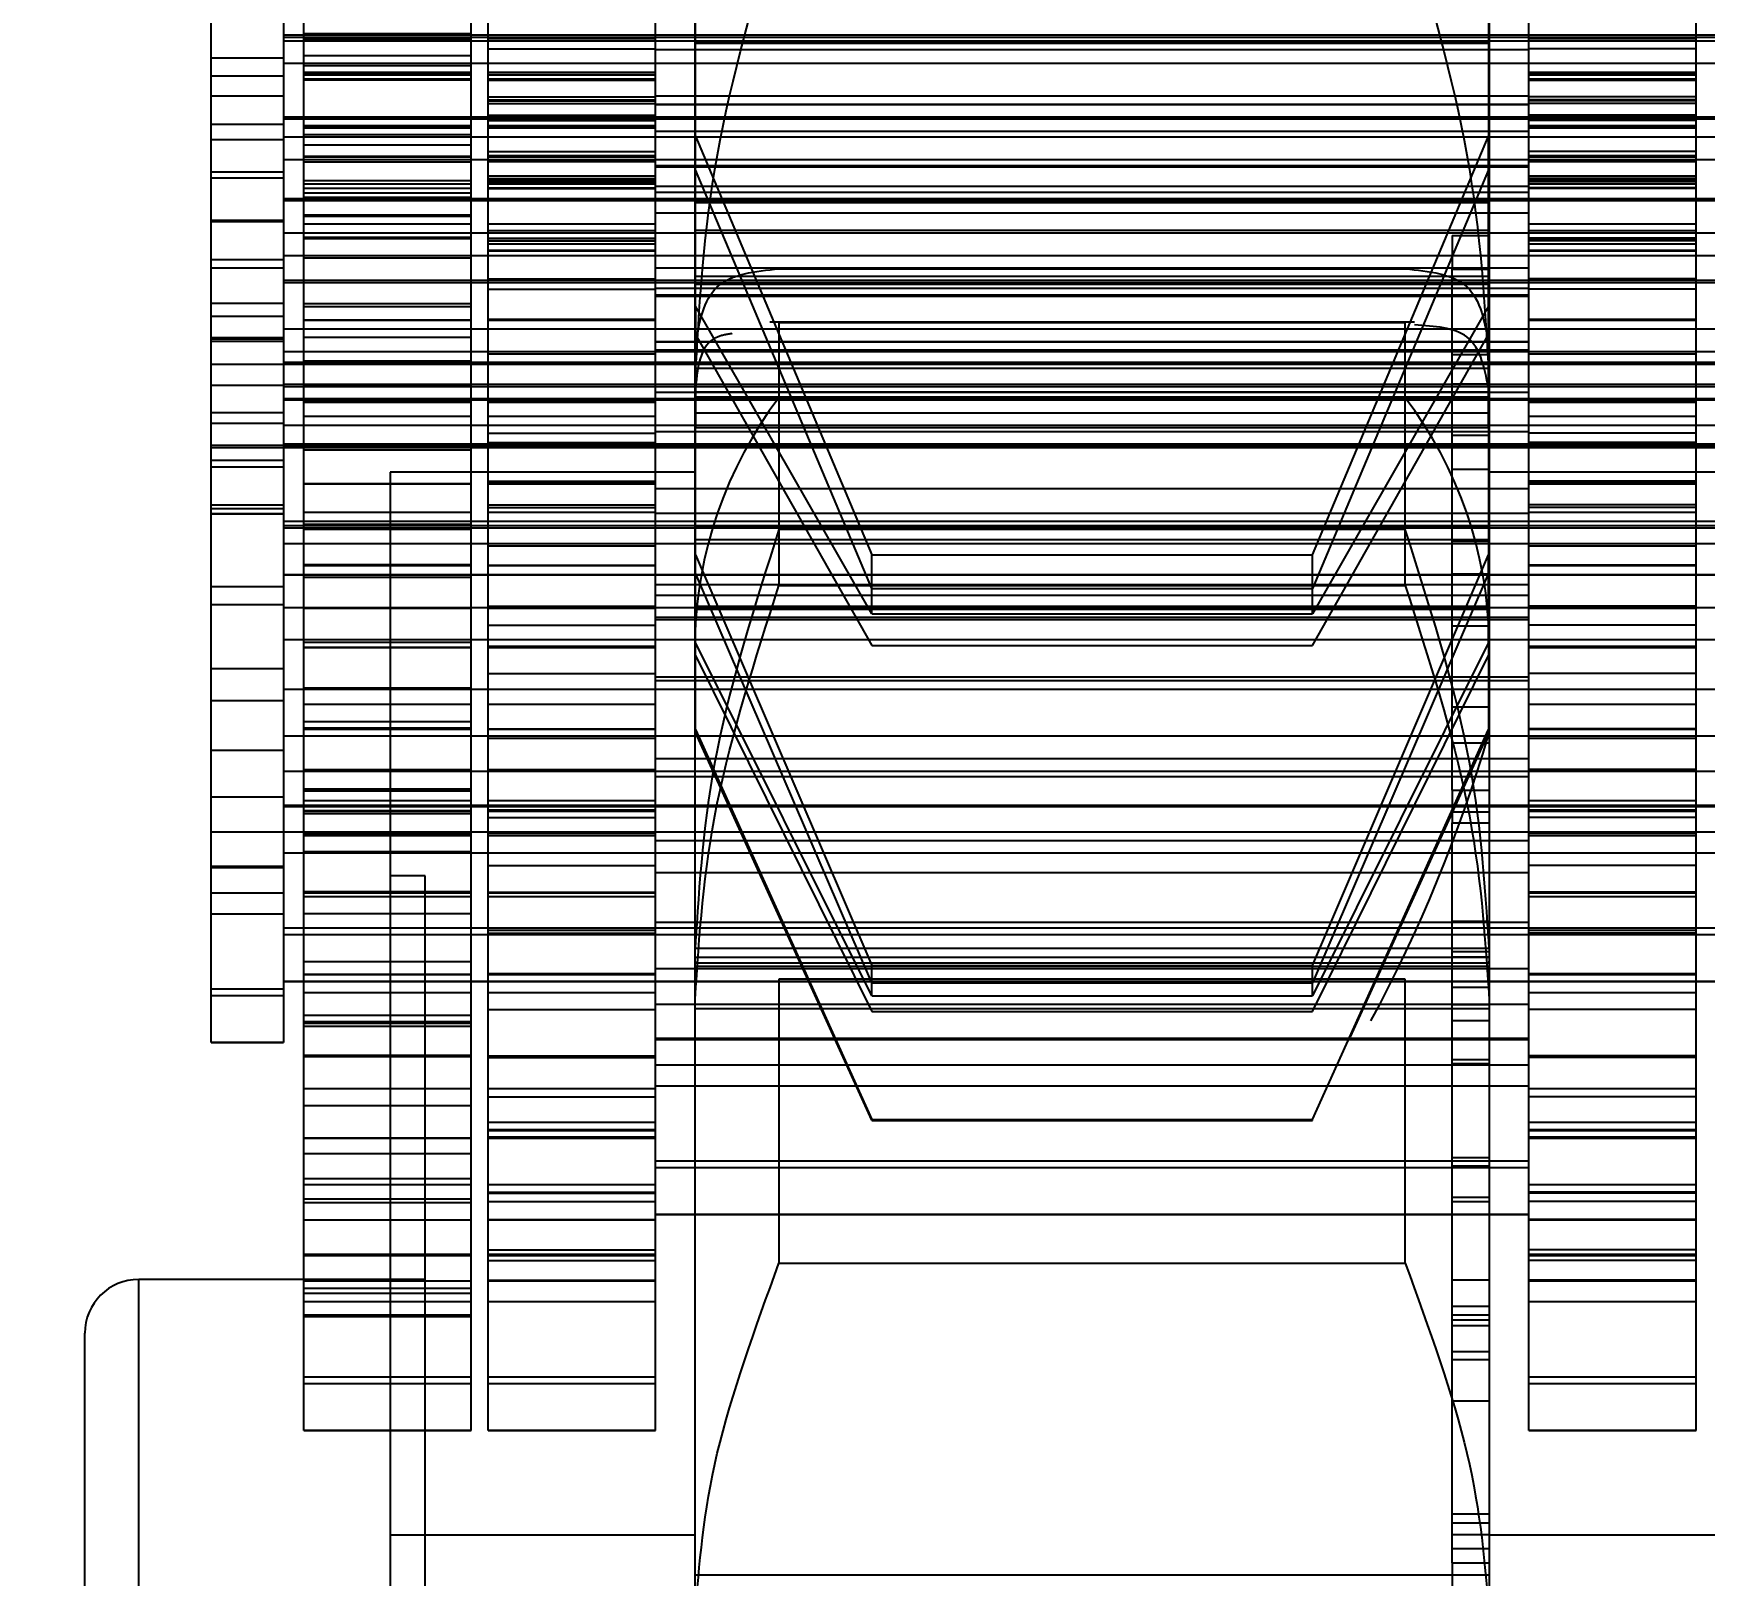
# Model space of a CAD drawing. Header units: metres. Extents: x 0 to 21025, y 0 to 14850.
# Drawn here: x 8842.54 to 8857.71, y 13106.65 to 13120.65 of the extents above; entities that cross this region are included whole.
import ezdxf

# ---------------------------------------------------------------- set-up
doc = ezdxf.new("R2010")
doc.units = ezdxf.units.M
doc.header["$LTSCALE"] = 25
doc.linetypes.add('HIDDEN2', pattern=[4.7625, 3.175, -1.5875])
doc.layers.add('18_COTAS', color=7, linetype='Continuous')
doc.layers.add('ST1', color=7, linetype='HIDDEN2')
doc.styles.add('ROMANS', font='ROMANS.SHX')
doc.dimstyles.new('25___1-25', dxfattribs={"dimscale": 25, "dimtxt": 2.5, "dimasz": 2, "dimexe": 1.5, "dimexo": 1, "dimgap": 0.5, "dimtad": 1, "dimzin": 12, "dimtxsty": 'ROMANS', "dimcen": 0, "dimclrd": 256, "dimclre": 256, "dimclrt": 3, "dimazin": 3, "dimtfac": 1, "dimtmove": 0, "dimatfit": 0, "dimfxl": 1, "dimlwd": -1, "dimlwe": -1, "dimarcsym": 0})

# ---------------------------------------------------------------- blocks, each defined once
blk = doc.blocks.new('*D14')
at = {"layer": '18_COTAS', "transparency": 16777216}
for p, q in [((8767.149, 13416.484), (9534.934, 13416.484)), ((9497.434, 11742.681), (9497.434, 13366.484)), ((8955.399, 11692.681), (9534.934, 11692.681))]:
    blk.add_line(p, q, dxfattribs=at)
for points in [[(9489.1, 13366.484), (9505.767, 13366.484), (9497.434, 13416.484)], [(9489.1, 11742.681), (9505.767, 11742.681), (9497.434, 11692.681)]]:
    blk.add_solid(points, dxfattribs=at)
at = {"layer": 'Defpoints', "color": 0, "transparency": 16777216}
for p in [(8742.149, 13416.484), (9497.434, 13416.484), (8930.399, 11692.681)]:
    blk.add_point(p, dxfattribs=at)
at = {"layer": '18_COTAS', "color": 3, "transparency": 16777216, "insert": (9447.731, 12554.582), "char_height": 62.5, "attachment_point": 5, "rotation": 90, "style": 'ROMANS'}
blk.add_mtext('1723,8', dxfattribs=at)

msp = doc.modelspace()

# ---------------------------------------------------------------- linework, layer by layer
at = {"layer": 'ST1'}
for p, q in [((8846.664, 13119.282), (8846.664, 13127.147)), ((8848.184, 13119.282), (8848.184, 13127.147)), ((8857.634, 13119.282), (8857.634, 13127.108)), ((8856.114, 13119.282), (8856.114, 13127.047)), ((8844.992, 13119.282), (8844.992, 13123.224)), ((8846.512, 13119.282), (8846.512, 13123.224)), ((8848.544, 13117.391), (8848.544, 13121.958)), ((8855.754, 13121.958), (8855.754, 13117.384)), ((8844.149, 13120.008), (8844.149, 13121.686)), ((8844.807, 13121.686), (8844.807, 13120.008)), ((8848.549, 13119.714), (8848.549, 13120.867)), ((8855.749, 13120.867), (8855.749, 13119.714)), ((8844.807, 13120.634), (8859.306, 13120.634)), ((8859.306, 13120.612), (8844.807, 13120.612)), ((8859.306, 13120.579), (8844.807, 13120.579)), ((8844.992, 13120.647), (8846.512, 13120.647)), ((8844.992, 13120.634), (8846.512, 13120.634)), ((8846.512, 13120.612), (8844.992, 13120.612)), ((8844.992, 13120.599), (8846.512, 13120.599)), ((8846.512, 13120.579), (8844.992, 13120.579)), ((8846.664, 13120.634), (8848.184, 13120.634)), ((8848.184, 13120.612), (8846.664, 13120.612)), ((8846.664, 13120.603), (8848.184, 13120.603)), ((8848.184, 13120.579), (8846.664, 13120.579)), ((8848.184, 13120.634), (8856.114, 13120.634)), ((8856.114, 13120.612), (8848.184, 13120.612)), ((8856.114, 13120.579), (8848.184, 13120.579)), ((8848.549, 13120.564), (8855.749, 13120.564)), ((8855.749, 13120.557), (8848.549, 13120.557)), ((8856.114, 13120.634), (8857.634, 13120.634)), ((8857.634, 13120.612), (8856.114, 13120.612)), ((8856.114, 13120.603), (8857.634, 13120.603)), ((8857.634, 13120.579), (8856.114, 13120.579)), ((8844.807, 13120.423), (8844.149, 13120.423)), ((8844.807, 13120.377), (8859.306, 13120.377)), ((8844.992, 13120.448), (8846.512, 13120.448)), ((8844.992, 13120.377), (8846.512, 13120.377)), ((8846.664, 13120.508), (8848.184, 13120.508)), ((8846.664, 13120.377), (8848.184, 13120.377)), ((8856.114, 13120.5), (8848.184, 13120.5)), ((8848.184, 13120.377), (8856.114, 13120.377)), ((8857.634, 13120.508), (8856.114, 13120.508)), ((8856.114, 13120.377), (8857.634, 13120.377)), ((8844.807, 13120.26), (8844.149, 13120.26)), ((8846.512, 13120.353), (8844.992, 13120.353)), ((8846.512, 13120.293), (8844.992, 13120.293)), ((8846.512, 13120.28), (8844.992, 13120.28)), ((8844.992, 13120.272), (8846.512, 13120.272)), ((8846.512, 13120.232), (8844.992, 13120.232)), ((8844.992, 13120.228), (8846.512, 13120.228)), ((8848.184, 13120.293), (8846.664, 13120.293)), ((8846.664, 13120.276), (8848.184, 13120.276)), ((8846.664, 13120.272), (8848.184, 13120.272)), ((8848.184, 13120.232), (8846.664, 13120.232)), ((8846.664, 13120.224), (8848.184, 13120.224)), ((8857.634, 13120.293), (8856.114, 13120.293)), ((8857.634, 13120.276), (8856.114, 13120.276)), ((8856.114, 13120.272), (8857.634, 13120.272)), ((8857.634, 13120.232), (8856.114, 13120.232)), ((8856.114, 13120.224), (8857.634, 13120.224)), ((8844.149, 13120.081), (8844.807, 13120.081)), ((8846.664, 13120.072), (8848.184, 13120.072)), ((8856.114, 13120.078), (8848.184, 13120.078)), ((8857.634, 13120.072), (8856.114, 13120.072)), ((8844.149, 13116.889), (8844.149, 13120.008)), ((8844.807, 13120.008), (8844.807, 13116.889)), ((8846.664, 13120.044), (8848.184, 13120.044)), ((8846.664, 13120.035), (8848.184, 13120.035)), ((8846.664, 13120.012), (8848.184, 13120.012)), ((8848.184, 13120.007), (8856.114, 13120.007)), ((8848.184, 13120.004), (8856.114, 13120.004)), ((8857.634, 13120.044), (8856.114, 13120.044)), ((8857.634, 13120.035), (8856.114, 13120.035)), ((8857.634, 13120.012), (8856.114, 13120.012)), ((8844.149, 13119.824), (8844.807, 13119.824)), ((8844.807, 13119.892), (8859.306, 13119.892)), ((8859.306, 13119.87), (8844.807, 13119.87)), ((8844.992, 13119.892), (8846.512, 13119.892)), ((8846.512, 13119.87), (8844.992, 13119.87)), ((8846.512, 13119.808), (8844.992, 13119.808)), ((8846.512, 13119.806), (8844.992, 13119.806)), ((8844.992, 13119.791), (8846.512, 13119.791)), ((8846.664, 13119.905), (8848.184, 13119.905)), ((8846.664, 13119.892), (8848.184, 13119.892)), ((8848.184, 13119.87), (8846.664, 13119.87)), ((8846.664, 13119.857), (8848.184, 13119.857)), ((8848.184, 13119.808), (8846.664, 13119.808)), ((8848.184, 13119.806), (8846.664, 13119.806)), ((8846.664, 13119.791), (8848.184, 13119.791)), ((8848.184, 13119.892), (8856.114, 13119.892)), ((8856.114, 13119.87), (8848.184, 13119.87)), ((8857.634, 13119.905), (8856.114, 13119.905)), ((8856.114, 13119.892), (8857.634, 13119.892)), ((8857.634, 13119.87), (8856.114, 13119.87)), ((8857.634, 13119.857), (8856.114, 13119.857)), ((8857.634, 13119.808), (8856.114, 13119.808)), ((8857.634, 13119.806), (8856.114, 13119.806)), ((8856.114, 13119.791), (8857.634, 13119.791)), ((8844.807, 13119.681), (8844.149, 13119.681)), ((8859.306, 13119.707), (8844.807, 13119.707)), ((8844.992, 13119.731), (8846.512, 13119.731)), ((8846.512, 13119.707), (8844.992, 13119.707)), ((8844.992, 13119.636), (8846.512, 13119.636)), ((8848.184, 13119.707), (8846.664, 13119.707)), ((8856.114, 13119.757), (8848.184, 13119.757)), ((8856.114, 13119.707), (8848.184, 13119.707)), ((8848.549, 13119.714), (8850.149, 13115.914)), ((8848.549, 13118.173), (8848.549, 13119.714)), ((8854.149, 13115.914), (8855.749, 13119.714)), ((8855.749, 13118.173), (8855.749, 13119.714)), ((8857.634, 13119.707), (8856.114, 13119.707)), ((8844.807, 13119.505), (8859.306, 13119.505)), ((8844.992, 13119.533), (8846.512, 13119.533)), ((8844.992, 13119.529), (8846.512, 13119.529)), ((8844.992, 13119.505), (8846.512, 13119.505)), ((8844.992, 13119.482), (8846.512, 13119.482)), ((8846.664, 13119.576), (8848.184, 13119.576)), ((8848.184, 13119.537), (8846.664, 13119.537)), ((8846.664, 13119.529), (8848.184, 13119.529)), ((8846.664, 13119.505), (8848.184, 13119.505)), ((8846.664, 13119.486), (8848.184, 13119.486)), ((8848.184, 13119.481), (8846.664, 13119.481)), ((8848.184, 13119.505), (8856.114, 13119.505)), ((8857.634, 13119.576), (8856.114, 13119.576)), ((8857.634, 13119.537), (8856.114, 13119.537)), ((8856.114, 13119.529), (8857.634, 13119.529)), ((8856.114, 13119.505), (8857.634, 13119.505)), ((8857.634, 13119.486), (8856.114, 13119.486)), ((8857.634, 13119.481), (8856.114, 13119.481)), ((8844.807, 13119.388), (8844.149, 13119.388)), ((8844.149, 13119.338), (8844.807, 13119.338)), ((8844.992, 13119.313), (8846.512, 13119.313)), ((8848.184, 13119.351), (8846.664, 13119.351)), ((8846.664, 13119.332), (8848.184, 13119.332)), ((8848.184, 13119.322), (8846.664, 13119.322)), ((8846.664, 13119.313), (8848.184, 13119.313)), ((8856.114, 13119.447), (8848.184, 13119.447)), ((8856.114, 13119.435), (8848.184, 13119.435)), ((8850.149, 13115.61), (8848.549, 13119.409)), ((8855.749, 13119.409), (8854.149, 13115.61)), ((8857.634, 13119.351), (8856.114, 13119.351)), ((8857.634, 13119.332), (8856.114, 13119.332)), ((8857.634, 13119.322), (8856.114, 13119.322)), ((8856.114, 13119.313), (8857.634, 13119.313)), ((8844.992, 13113.368), (8844.992, 13119.282)), ((8844.992, 13119.282), (8846.512, 13119.282)), ((8844.992, 13119.244), (8846.512, 13119.244)), ((8844.992, 13119.2), (8846.512, 13119.2)), ((8844.992, 13119.2), (8846.512, 13119.2)), ((8844.992, 13119.162), (8846.512, 13119.162)), ((8846.512, 13113.368), (8846.512, 13119.282)), ((8846.664, 13119.302), (8848.184, 13119.302)), ((8846.664, 13116.345), (8846.664, 13119.282)), ((8846.664, 13119.282), (8848.184, 13119.282)), ((8846.664, 13119.245), (8848.184, 13119.245)), ((8846.664, 13119.241), (8848.184, 13119.241)), ((8848.184, 13116.345), (8848.184, 13119.282)), ((8848.184, 13119.262), (8856.114, 13119.262)), ((8856.114, 13119.205), (8848.184, 13119.205)), ((8857.634, 13119.302), (8856.114, 13119.302)), ((8856.114, 13116.345), (8856.114, 13119.282)), ((8856.114, 13119.282), (8857.634, 13119.282)), ((8857.634, 13119.245), (8856.114, 13119.245)), ((8857.634, 13119.241), (8856.114, 13119.241)), ((8857.634, 13116.345), (8857.634, 13119.282)), ((8844.807, 13119.149), (8859.306, 13119.149)), ((8859.306, 13119.127), (8844.807, 13119.127)), ((8844.992, 13119.149), (8846.512, 13119.149)), ((8846.512, 13119.127), (8844.992, 13119.127)), ((8846.664, 13119.149), (8848.184, 13119.149)), ((8848.184, 13119.127), (8846.664, 13119.127)), ((8848.184, 13119.149), (8856.114, 13119.149)), ((8848.184, 13119.134), (8856.114, 13119.134)), ((8856.114, 13119.127), (8848.184, 13119.127)), ((8856.114, 13119.015), (8848.184, 13119.015)), ((8848.549, 13119.113), (8855.749, 13119.113)), ((8856.114, 13119.149), (8857.634, 13119.149)), ((8857.634, 13119.127), (8856.114, 13119.127)), ((8844.149, 13118.952), (8844.807, 13118.952)), ((8844.807, 13118.938), (8844.149, 13118.938)), ((8844.992, 13119.001), (8846.512, 13119.001)), ((8844.992, 13118.988), (8846.512, 13118.988)), ((8844.992, 13118.919), (8846.512, 13118.919)), ((8846.664, 13118.919), (8848.184, 13118.919)), ((8846.664, 13118.859), (8848.184, 13118.859)), ((8848.549, 13118.862), (8855.749, 13118.862)), ((8856.114, 13118.919), (8857.634, 13118.919)), ((8856.114, 13118.859), (8857.634, 13118.859)), ((8859.306, 13118.835), (8844.807, 13118.835)), ((8846.512, 13118.835), (8844.992, 13118.835)), ((8846.512, 13118.795), (8844.992, 13118.795)), ((8844.992, 13118.787), (8846.512, 13118.787)), ((8848.184, 13118.835), (8846.664, 13118.835)), ((8846.664, 13118.791), (8848.184, 13118.791)), ((8846.664, 13118.787), (8848.184, 13118.787)), ((8846.664, 13118.764), (8848.184, 13118.764)), ((8846.664, 13118.739), (8848.184, 13118.739)), ((8856.114, 13118.835), (8848.184, 13118.835)), ((8855.419, 13118.815), (8855.754, 13118.815)), ((8855.419, 13118.815), (8855.419, 13118.508)), ((8857.634, 13118.835), (8856.114, 13118.835)), ((8857.634, 13118.791), (8856.114, 13118.791)), ((8856.114, 13118.787), (8857.634, 13118.787)), ((8857.634, 13118.764), (8856.114, 13118.764)), ((8856.114, 13118.739), (8857.634, 13118.739)), ((8844.149, 13118.596), (8844.807, 13118.596)), ((8844.807, 13118.633), (8859.306, 13118.633)), ((8844.992, 13118.633), (8846.512, 13118.633)), ((8846.512, 13118.609), (8844.992, 13118.609)), ((8846.664, 13118.681), (8848.184, 13118.681)), ((8846.664, 13118.675), (8848.184, 13118.675)), ((8846.664, 13118.633), (8848.184, 13118.633)), ((8848.184, 13118.633), (8856.114, 13118.633)), ((8856.114, 13118.681), (8857.634, 13118.681)), ((8856.114, 13118.675), (8857.634, 13118.675)), ((8856.114, 13118.633), (8857.634, 13118.633)), ((8844.807, 13118.516), (8844.149, 13118.516)), ((8844.807, 13118.407), (8859.306, 13118.407)), ((8844.992, 13118.407), (8846.512, 13118.407)), ((8846.664, 13118.42), (8848.184, 13118.42)), ((8846.664, 13118.407), (8848.184, 13118.407)), ((8848.184, 13118.519), (8856.114, 13118.519)), ((8848.184, 13118.407), (8856.114, 13118.407)), ((8855.749, 13118.442), (8848.549, 13118.442)), ((8849.305, 13118.512), (8854.992, 13118.512)), ((8855.419, 13118.508), (8855.754, 13118.508)), ((8855.419, 13117.733), (8855.419, 13118.508)), ((8857.634, 13118.42), (8856.114, 13118.42)), ((8856.114, 13118.407), (8857.634, 13118.407)), ((8859.306, 13118.385), (8844.807, 13118.385)), ((8846.512, 13118.385), (8844.992, 13118.385)), ((8848.184, 13118.385), (8846.664, 13118.385)), ((8846.664, 13118.328), (8848.184, 13118.328)), ((8856.114, 13118.385), (8848.184, 13118.385)), ((8856.114, 13118.333), (8848.184, 13118.333)), ((8856.114, 13118.272), (8848.184, 13118.272)), ((8848.184, 13118.262), (8856.114, 13118.262)), ((8855.749, 13118.37), (8848.549, 13118.37)), ((8857.634, 13118.385), (8856.114, 13118.385)), ((8857.634, 13118.328), (8856.114, 13118.328)), ((8844.807, 13118.196), (8844.149, 13118.196)), ((8844.992, 13118.196), (8846.512, 13118.196)), ((8844.992, 13118.168), (8846.512, 13118.168)), ((8850.149, 13115.378), (8848.549, 13118.173)), ((8848.549, 13118.173), (8848.549, 13117.072)), ((8855.749, 13118.173), (8854.149, 13115.378)), ((8855.749, 13117.072), (8855.749, 13118.173)), ((8844.149, 13118.08), (8844.807, 13118.08)), ((8859.306, 13117.963), (8844.807, 13117.963)), ((8844.992, 13118.048), (8846.512, 13118.048)), ((8844.992, 13118.047), (8846.512, 13118.047)), ((8844.992, 13118.044), (8846.512, 13118.044)), ((8846.512, 13117.963), (8844.992, 13117.963)), ((8848.184, 13118.052), (8846.664, 13118.052)), ((8846.664, 13118.047), (8848.184, 13118.047)), ((8846.664, 13118.044), (8848.184, 13118.044)), ((8848.184, 13117.963), (8846.664, 13117.963)), ((8856.114, 13117.963), (8848.184, 13117.963)), ((8855.076, 13118.026), (8849.222, 13118.026)), ((8849.305, 13118.021), (8849.305, 13115.636)), ((8854.992, 13118.021), (8849.305, 13118.021)), ((8854.992, 13115.636), (8854.992, 13118.021)), ((8857.634, 13118.052), (8856.114, 13118.052)), ((8856.114, 13118.047), (8857.634, 13118.047)), ((8856.114, 13118.044), (8857.634, 13118.044)), ((8857.634, 13117.963), (8856.114, 13117.963)), ((8844.807, 13117.885), (8844.149, 13117.885)), ((8844.807, 13117.873), (8844.149, 13117.873)), ((8844.149, 13117.853), (8844.807, 13117.853)), ((8844.992, 13117.892), (8846.512, 13117.892)), ((8856.114, 13117.848), (8848.184, 13117.848)), ((8856.114, 13117.846), (8848.184, 13117.846)), ((8848.549, 13117.914), (8850.149, 13115.091)), ((8854.149, 13115.091), (8855.749, 13117.914)), ((8844.807, 13117.644), (8844.149, 13117.644)), ((8844.807, 13117.761), (8859.306, 13117.761)), ((8844.807, 13117.664), (8859.306, 13117.664)), ((8844.992, 13117.761), (8846.512, 13117.761)), ((8844.992, 13117.677), (8846.512, 13117.677)), ((8844.992, 13117.664), (8846.512, 13117.664)), ((8846.664, 13117.761), (8848.184, 13117.761)), ((8848.184, 13117.737), (8846.664, 13117.737)), ((8846.664, 13117.664), (8848.184, 13117.664)), ((8848.184, 13117.777), (8856.114, 13117.777)), ((8848.184, 13117.761), (8856.114, 13117.761)), ((8848.184, 13117.664), (8856.114, 13117.664)), ((8855.754, 13117.766), (8848.544, 13117.766)), ((8855.419, 13115.537), (8855.419, 13117.733)), ((8855.419, 13117.733), (8855.754, 13117.733)), ((8856.114, 13117.761), (8857.634, 13117.761)), ((8857.634, 13117.737), (8856.114, 13117.737)), ((8856.114, 13117.664), (8857.634, 13117.664)), ((8859.306, 13117.642), (8844.807, 13117.642)), ((8846.512, 13117.642), (8844.992, 13117.642)), ((8848.184, 13117.642), (8846.664, 13117.642)), ((8856.114, 13117.642), (8848.184, 13117.642)), ((8848.544, 13117.609), (8855.754, 13117.609)), ((8848.544, 13117.391), (8848.544, 13117.494)), ((8848.544, 13117.494), (8848.544, 13117.391)), ((8855.754, 13117.494), (8855.754, 13117.391)), ((8855.754, 13117.391), (8855.754, 13117.494)), ((8857.634, 13117.642), (8856.114, 13117.642)), ((8844.807, 13117.453), (8844.149, 13117.453)), ((8844.807, 13117.464), (8859.306, 13117.464)), ((8844.807, 13117.443), (8859.306, 13117.443)), ((8844.992, 13117.464), (8846.512, 13117.464)), ((8844.992, 13117.456), (8846.512, 13117.456)), ((8844.992, 13117.443), (8846.512, 13117.443)), ((8846.664, 13117.464), (8848.184, 13117.464)), ((8846.664, 13117.443), (8848.184, 13117.443)), ((8848.184, 13117.464), (8856.114, 13117.464)), ((8848.184, 13117.443), (8856.114, 13117.443)), ((8848.184, 13117.39), (8856.114, 13117.39)), ((8855.754, 13117.391), (8848.544, 13117.391)), ((8848.544, 13111.879), (8848.544, 13117.384)), ((8855.754, 13117.346), (8848.544, 13117.346)), ((8854.992, 13117.341), (8849.305, 13117.341)), ((8855.419, 13117.467), (8855.754, 13117.467)), ((8855.754, 13117.384), (8855.754, 13111.879)), ((8856.114, 13117.464), (8857.634, 13117.464)), ((8856.114, 13117.443), (8857.634, 13117.443)), ((8844.149, 13117.207), (8844.807, 13117.207)), ((8859.306, 13117.332), (8844.807, 13117.332)), ((8859.306, 13117.32), (8844.807, 13117.32)), ((8846.512, 13117.332), (8844.992, 13117.332)), ((8846.512, 13117.32), (8844.992, 13117.32)), ((8846.512, 13117.31), (8844.992, 13117.31)), ((8844.992, 13117.302), (8846.512, 13117.302)), ((8848.184, 13117.332), (8846.664, 13117.332)), ((8848.184, 13117.32), (8846.664, 13117.32)), ((8846.664, 13117.306), (8848.184, 13117.306)), ((8846.664, 13117.302), (8848.184, 13117.302)), ((8856.114, 13117.332), (8848.184, 13117.332)), ((8856.114, 13117.32), (8848.184, 13117.32)), ((8848.544, 13117.203), (8855.754, 13117.203)), ((8857.634, 13117.332), (8856.114, 13117.332)), ((8857.634, 13117.32), (8856.114, 13117.32)), ((8857.634, 13117.306), (8856.114, 13117.306)), ((8856.114, 13117.302), (8857.634, 13117.302)), ((8844.149, 13117.111), (8844.807, 13117.111)), ((8859.306, 13117.09), (8844.807, 13117.09)), ((8844.992, 13117.174), (8846.512, 13117.174)), ((8846.512, 13117.09), (8844.992, 13117.09)), ((8846.664, 13117.174), (8848.184, 13117.174)), ((8848.184, 13117.09), (8846.664, 13117.09)), ((8856.114, 13117.09), (8848.184, 13117.09)), ((8848.549, 13117.072), (8855.749, 13117.072)), ((8848.549, 13115.916), (8848.549, 13117.072)), ((8855.749, 13117.072), (8855.749, 13115.916)), ((8856.114, 13117.174), (8857.634, 13117.174)), ((8857.634, 13117.09), (8856.114, 13117.09)), ((8844.149, 13116.911), (8844.807, 13116.911)), ((8844.149, 13116.195), (8844.149, 13116.889)), ((8844.149, 13116.889), (8844.807, 13116.889)), ((8844.807, 13116.922), (8859.306, 13116.922)), ((8859.306, 13116.9), (8844.807, 13116.9)), ((8844.807, 13116.889), (8844.807, 13113.076)), ((8844.807, 13116.889), (8859.306, 13116.889)), ((8844.992, 13116.922), (8846.512, 13116.922)), ((8846.512, 13116.9), (8844.992, 13116.9)), ((8844.992, 13116.889), (8846.512, 13116.889)), ((8846.664, 13117.02), (8848.184, 13117.02)), ((8846.664, 13116.935), (8848.184, 13116.935)), ((8846.664, 13116.922), (8848.184, 13116.922)), ((8848.184, 13116.9), (8846.664, 13116.9)), ((8846.664, 13116.889), (8848.184, 13116.889)), ((8848.184, 13117.034), (8856.114, 13117.034)), ((8848.184, 13116.922), (8856.114, 13116.922)), ((8856.114, 13116.9), (8848.184, 13116.9)), ((8848.184, 13116.889), (8856.114, 13116.889)), ((8848.549, 13116.904), (8855.749, 13116.904)), ((8855.419, 13117), (8855.754, 13117)), ((8857.634, 13117.02), (8856.114, 13117.02)), ((8857.634, 13116.935), (8856.114, 13116.935)), ((8856.114, 13116.922), (8857.634, 13116.922)), ((8857.634, 13116.9), (8856.114, 13116.9)), ((8856.114, 13116.889), (8857.634, 13116.889)), ((8844.807, 13116.772), (8844.149, 13116.772)), ((8846.512, 13116.865), (8844.992, 13116.865)), ((8844.807, 13116.711), (8844.149, 13116.711)), ((8845.774, 13116.665), (8845.774, 13087.227)), ((8848.544, 13116.665), (8845.774, 13116.665)), ((8846.664, 13116.583), (8848.184, 13116.583)), ((8855.419, 13116.693), (8855.754, 13116.693)), ((8858.524, 13116.665), (8855.754, 13116.665)), ((8857.634, 13116.583), (8856.114, 13116.583)), ((8844.992, 13116.563), (8846.512, 13116.563)), ((8844.992, 13116.559), (8846.512, 13116.559)), ((8848.184, 13116.567), (8846.664, 13116.567)), ((8846.664, 13116.559), (8848.184, 13116.559)), ((8848.184, 13116.518), (8856.114, 13116.518)), ((8857.634, 13116.567), (8856.114, 13116.567)), ((8856.114, 13116.559), (8857.634, 13116.559)), ((8844.149, 13116.369), (8844.807, 13116.369)), ((8844.149, 13116.335), (8844.807, 13116.335)), ((8844.807, 13116.287), (8844.149, 13116.287)), ((8844.807, 13116.285), (8844.149, 13116.285)), ((8844.992, 13116.302), (8846.512, 13116.302)), ((8846.664, 13116.37), (8848.184, 13116.37)), ((8846.664, 13116.345), (8848.184, 13116.345)), ((8846.664, 13113.368), (8846.664, 13116.345)), ((8846.664, 13116.302), (8848.184, 13116.302)), ((8848.184, 13113.368), (8848.184, 13116.345)), ((8848.184, 13116.292), (8856.114, 13116.292)), ((8857.634, 13116.37), (8856.114, 13116.37)), ((8857.634, 13116.345), (8856.114, 13116.345)), ((8856.114, 13113.368), (8856.114, 13116.345)), ((8856.114, 13116.302), (8857.634, 13116.302)), ((8857.634, 13113.368), (8857.634, 13116.345)), ((8844.149, 13113.076), (8844.149, 13116.195)), ((8859.306, 13116.218), (8844.807, 13116.218)), ((8844.807, 13116.18), (8859.306, 13116.18)), ((8859.306, 13116.157), (8844.807, 13116.157)), ((8846.512, 13116.218), (8844.992, 13116.218)), ((8844.992, 13116.192), (8846.512, 13116.192)), ((8844.992, 13116.18), (8846.512, 13116.18)), ((8846.512, 13116.157), (8844.992, 13116.157)), ((8844.992, 13116.147), (8846.512, 13116.147)), ((8848.184, 13116.218), (8846.664, 13116.218)), ((8846.664, 13116.18), (8848.184, 13116.18)), ((8848.184, 13116.157), (8846.664, 13116.157)), ((8856.114, 13116.218), (8848.184, 13116.218)), ((8848.184, 13116.18), (8856.114, 13116.18)), ((8856.114, 13116.157), (8848.184, 13116.157)), ((8848.549, 13116.166), (8855.749, 13116.166)), ((8854.992, 13116.146), (8849.305, 13116.146)), ((8857.634, 13116.218), (8856.114, 13116.218)), ((8856.114, 13116.18), (8857.634, 13116.18)), ((8857.634, 13116.157), (8856.114, 13116.157)), ((8844.807, 13116.017), (8859.306, 13116.017)), ((8844.992, 13116.017), (8846.512, 13116.017)), ((8846.664, 13116.017), (8848.184, 13116.017)), ((8848.184, 13115.992), (8846.664, 13115.992)), ((8848.184, 13116.017), (8856.114, 13116.017)), ((8848.549, 13116.053), (8855.749, 13116.053)), ((8855.419, 13116.038), (8855.754, 13116.038)), ((8856.114, 13116.017), (8857.634, 13116.017)), ((8857.634, 13115.992), (8856.114, 13115.992)), ((8846.512, 13115.825), (8844.992, 13115.825)), ((8848.549, 13115.916), (8850.149, 13112.187)), ((8848.549, 13115.12), (8848.549, 13115.916)), ((8850.149, 13115.914), (8854.149, 13115.914)), ((8850.149, 13115.378), (8850.149, 13115.914)), ((8854.149, 13112.187), (8855.749, 13115.916)), ((8854.149, 13115.378), (8854.149, 13115.914)), ((8855.749, 13115.12), (8855.749, 13115.916)), ((8859.306, 13115.733), (8844.807, 13115.733)), ((8859.306, 13115.731), (8844.807, 13115.731)), ((8844.992, 13115.817), (8846.512, 13115.817)), ((8846.512, 13115.733), (8844.992, 13115.733)), ((8846.512, 13115.731), (8844.992, 13115.731)), ((8844.992, 13115.711), (8846.512, 13115.711)), ((8846.664, 13115.821), (8848.184, 13115.821)), ((8846.664, 13115.817), (8848.184, 13115.817)), ((8848.184, 13115.733), (8846.664, 13115.733)), ((8848.184, 13115.731), (8846.664, 13115.731)), ((8856.114, 13115.733), (8848.184, 13115.733)), ((8856.114, 13115.731), (8848.184, 13115.731)), ((8850.149, 13112.028), (8848.549, 13115.748)), ((8855.749, 13115.748), (8854.149, 13112.028)), ((8855.419, 13115.742), (8855.754, 13115.742)), ((8857.634, 13115.821), (8856.114, 13115.821)), ((8856.114, 13115.817), (8857.634, 13115.817)), ((8857.634, 13115.733), (8856.114, 13115.733)), ((8857.634, 13115.731), (8856.114, 13115.731)), ((8844.149, 13115.626), (8844.807, 13115.626)), ((8848.184, 13115.646), (8856.114, 13115.646)), ((8848.184, 13115.549), (8856.114, 13115.549)), ((8849.305, 13115.636), (8854.992, 13115.636)), ((8850.149, 13115.61), (8854.149, 13115.61)), ((8855.419, 13115.271), (8855.419, 13115.537)), ((8844.149, 13115.463), (8844.807, 13115.463)), ((8844.807, 13115.437), (8859.306, 13115.437)), ((8844.992, 13115.437), (8846.512, 13115.437)), ((8844.992, 13115.43), (8846.512, 13115.43)), ((8846.664, 13115.45), (8848.184, 13115.45)), ((8846.664, 13115.437), (8848.184, 13115.437)), ((8846.664, 13115.43), (8848.184, 13115.43)), ((8848.184, 13115.437), (8856.114, 13115.437)), ((8848.549, 13115.45), (8855.749, 13115.45)), ((8848.549, 13115.422), (8855.749, 13115.422)), ((8850.149, 13115.378), (8854.149, 13115.378)), ((8857.634, 13115.45), (8856.114, 13115.45)), ((8856.114, 13115.437), (8857.634, 13115.437)), ((8856.114, 13115.43), (8857.634, 13115.43)), ((8846.664, 13115.275), (8848.184, 13115.275)), ((8848.184, 13115.349), (8856.114, 13115.349)), ((8848.184, 13115.328), (8856.114, 13115.328)), ((8855.419, 13115.271), (8855.754, 13115.271)), ((8855.419, 13113.778), (8855.419, 13115.271)), ((8857.634, 13115.275), (8856.114, 13115.275)), ((8844.807, 13115.145), (8859.306, 13115.145)), ((8844.992, 13115.145), (8846.512, 13115.145)), ((8846.512, 13115.12), (8844.992, 13115.12)), ((8844.992, 13115.078), (8846.512, 13115.078)), ((8844.992, 13115.074), (8846.512, 13115.074)), ((8846.664, 13115.145), (8848.184, 13115.145)), ((8848.184, 13115.082), (8846.664, 13115.082)), ((8846.664, 13115.074), (8848.184, 13115.074)), ((8848.184, 13115.145), (8856.114, 13115.145)), ((8850.149, 13111.911), (8848.549, 13115.12)), ((8848.549, 13114.328), (8848.549, 13115.12)), ((8850.149, 13115.091), (8854.149, 13115.091)), ((8855.749, 13115.12), (8854.149, 13111.911)), ((8855.749, 13115.12), (8855.749, 13114.328)), ((8856.114, 13115.145), (8857.634, 13115.145)), ((8857.634, 13115.082), (8856.114, 13115.082)), ((8856.114, 13115.074), (8857.634, 13115.074)), ((8848.549, 13115.001), (8850.149, 13111.769)), ((8854.149, 13111.769), (8855.749, 13115.001)), ((8844.149, 13114.884), (8844.807, 13114.884)), ((8846.664, 13114.839), (8848.184, 13114.839)), ((8848.184, 13114.807), (8856.114, 13114.807)), ((8848.184, 13114.774), (8856.114, 13114.774)), ((8857.634, 13114.839), (8856.114, 13114.839)), ((8844.807, 13114.695), (8859.306, 13114.695)), ((8844.992, 13114.707), (8846.512, 13114.707)), ((8844.992, 13114.695), (8846.512, 13114.695)), ((8846.664, 13114.695), (8848.184, 13114.695)), ((8848.184, 13114.695), (8856.114, 13114.695)), ((8856.114, 13114.695), (8857.634, 13114.695)), ((8844.149, 13114.591), (8844.807, 13114.591)), ((8844.992, 13114.558), (8846.512, 13114.558)), ((8846.664, 13114.558), (8848.184, 13114.558)), ((8855.419, 13114.535), (8855.754, 13114.535)), ((8856.114, 13114.558), (8857.634, 13114.558)), ((8844.992, 13114.403), (8846.512, 13114.403)), ((8846.512, 13114.34), (8844.992, 13114.34)), ((8844.992, 13114.332), (8846.512, 13114.332)), ((8846.664, 13114.336), (8848.184, 13114.336)), ((8846.664, 13114.332), (8848.184, 13114.332)), ((8848.549, 13114.328), (8850.149, 13110.79)), ((8848.549, 13114.281), (8848.549, 13114.328)), ((8854.149, 13110.79), (8855.749, 13114.328)), ((8855.749, 13114.281), (8855.749, 13114.328)), ((8857.634, 13114.336), (8856.114, 13114.336)), ((8856.114, 13114.332), (8857.634, 13114.332)), ((8844.807, 13114.273), (8859.306, 13114.273)), ((8844.992, 13114.273), (8846.512, 13114.273)), ((8846.664, 13114.273), (8848.184, 13114.273)), ((8848.184, 13114.248), (8846.664, 13114.248)), ((8848.184, 13114.273), (8856.114, 13114.273)), ((8850.149, 13110.782), (8848.549, 13114.303)), ((8855.749, 13114.303), (8854.492, 13111.538)), ((8855.419, 13114.207), (8855.754, 13114.207)), ((8856.114, 13114.273), (8857.634, 13114.273)), ((8857.634, 13114.248), (8856.114, 13114.248)), ((8844.149, 13114.141), (8844.807, 13114.141)), ((8848.184, 13114.065), (8856.114, 13114.065)), ((8844.807, 13113.952), (8859.306, 13113.952)), ((8844.992, 13113.967), (8846.512, 13113.967)), ((8844.992, 13113.952), (8846.512, 13113.952)), ((8846.664, 13113.965), (8848.184, 13113.965)), ((8846.664, 13113.952), (8848.184, 13113.952)), ((8848.184, 13113.952), (8856.114, 13113.952)), ((8848.184, 13113.902), (8856.114, 13113.902)), ((8857.634, 13113.965), (8856.114, 13113.965)), ((8856.114, 13113.952), (8857.634, 13113.952)), ((8844.149, 13113.719), (8844.807, 13113.719)), ((8846.512, 13113.788), (8844.992, 13113.788)), ((8846.512, 13113.769), (8844.992, 13113.769)), ((8855.419, 13113.778), (8855.419, 13113.482)), ((8855.419, 13113.778), (8855.754, 13113.778)), ((8844.807, 13113.642), (8859.306, 13113.642)), ((8844.807, 13113.63), (8859.306, 13113.63)), ((8844.992, 13113.686), (8846.512, 13113.686)), ((8844.992, 13113.642), (8846.512, 13113.642)), ((8844.992, 13113.63), (8846.512, 13113.63)), ((8844.992, 13113.593), (8846.512, 13113.593)), ((8844.992, 13113.589), (8846.512, 13113.589)), ((8844.992, 13113.589), (8846.512, 13113.589)), ((8844.992, 13113.568), (8846.512, 13113.568)), ((8846.664, 13113.686), (8848.184, 13113.686)), ((8846.664, 13113.642), (8848.184, 13113.642)), ((8846.664, 13113.63), (8848.184, 13113.63)), ((8848.184, 13113.597), (8846.664, 13113.597)), ((8846.664, 13113.589), (8848.184, 13113.589)), ((8848.184, 13113.642), (8856.114, 13113.642)), ((8848.184, 13113.63), (8856.114, 13113.63)), ((8855.419, 13113.582), (8855.754, 13113.582)), ((8856.114, 13113.686), (8857.634, 13113.686)), ((8856.114, 13113.642), (8857.634, 13113.642)), ((8856.114, 13113.63), (8857.634, 13113.63)), ((8857.634, 13113.597), (8856.114, 13113.597)), ((8856.114, 13113.589), (8857.634, 13113.589)), ((8844.149, 13113.399), (8844.807, 13113.399)), ((8844.807, 13113.4), (8859.306, 13113.4)), ((8844.992, 13113.4), (8846.512, 13113.4)), ((8846.664, 13113.531), (8848.184, 13113.531)), ((8846.664, 13109.555), (8846.664, 13113.4)), ((8846.664, 13113.4), (8848.184, 13113.4)), ((8848.184, 13113.4), (8856.114, 13113.4)), ((8855.419, 13113.482), (8855.754, 13113.482)), ((8855.419, 13112.59), (8855.419, 13113.482)), ((8857.634, 13113.531), (8856.114, 13113.531)), ((8856.114, 13113.4), (8857.634, 13113.4)), ((8844.992, 13113.389), (8846.512, 13113.389)), ((8846.512, 13113.376), (8844.992, 13113.376)), ((8844.992, 13111.662), (8844.992, 13113.368)), ((8844.992, 13113.368), (8846.512, 13113.368)), ((8846.512, 13111.662), (8846.512, 13113.368)), ((8846.664, 13113.389), (8848.184, 13113.389)), ((8846.664, 13113.368), (8848.184, 13113.368)), ((8848.184, 13109.555), (8848.184, 13113.368)), ((8848.184, 13113.322), (8856.114, 13113.322)), ((8856.114, 13109.555), (8856.114, 13113.391)), ((8856.114, 13113.389), (8857.634, 13113.389)), ((8856.114, 13113.368), (8857.634, 13113.368)), ((8857.634, 13109.555), (8857.634, 13113.368)), ((8844.807, 13113.21), (8859.306, 13113.21)), ((8844.992, 13113.222), (8846.512, 13113.222)), ((8844.992, 13113.21), (8846.512, 13113.21)), ((8846.664, 13113.21), (8848.184, 13113.21)), ((8846.664, 13113.095), (8848.184, 13113.095)), ((8848.184, 13113.21), (8856.114, 13113.21)), ((8856.114, 13113.21), (8857.634, 13113.21)), ((8857.634, 13113.095), (8856.114, 13113.095)), ((8844.149, 13113.088), (8844.807, 13113.088)), ((8844.149, 13111.488), (8844.149, 13113.076)), ((8844.149, 13113.076), (8844.807, 13113.076)), ((8844.807, 13113.076), (8844.807, 13111.488)), ((8846.092, 13113.001), (8845.774, 13113.001)), ((8846.092, 13089.082), (8846.092, 13113.001)), ((8848.184, 13113.03), (8856.114, 13113.03)), ((8844.149, 13112.847), (8844.807, 13112.847)), ((8846.512, 13112.855), (8844.992, 13112.855)), ((8844.992, 13112.847), (8846.512, 13112.847)), ((8844.992, 13112.814), (8846.512, 13112.814)), ((8846.664, 13112.851), (8848.184, 13112.851)), ((8846.664, 13112.847), (8848.184, 13112.847)), ((8846.664, 13112.814), (8848.184, 13112.814)), ((8857.634, 13112.851), (8856.114, 13112.851)), ((8856.114, 13112.847), (8857.634, 13112.847)), ((8856.114, 13112.814), (8857.634, 13112.814)), ((8844.149, 13112.656), (8844.807, 13112.656)), ((8844.992, 13112.659), (8846.512, 13112.659)), ((8844.807, 13112.528), (8859.306, 13112.528)), ((8844.992, 13112.528), (8846.512, 13112.528)), ((8846.664, 13112.528), (8848.184, 13112.528)), ((8848.184, 13112.504), (8846.664, 13112.504)), ((8848.184, 13112.58), (8856.114, 13112.58)), ((8848.184, 13112.528), (8856.114, 13112.528)), ((8855.419, 13112.59), (8855.754, 13112.59)), ((8855.419, 13112.264), (8855.419, 13112.59)), ((8856.114, 13112.528), (8857.634, 13112.528)), ((8857.634, 13112.504), (8856.114, 13112.504)), ((8844.807, 13112.467), (8859.306, 13112.467)), ((8844.992, 13112.467), (8846.512, 13112.467)), ((8846.664, 13112.48), (8848.184, 13112.48)), ((8846.664, 13112.467), (8848.184, 13112.467)), ((8848.184, 13112.467), (8856.114, 13112.467)), ((8855.756, 13112.341), (8848.541, 13112.341)), ((8857.634, 13112.48), (8856.114, 13112.48)), ((8856.114, 13112.467), (8857.634, 13112.467)), ((8844.992, 13112.223), (8846.512, 13112.223)), ((8855.754, 13112.258), (8848.544, 13112.258)), ((8848.544, 13112.225), (8848.544, 13112.209)), ((8848.544, 13112.209), (8848.544, 13112.225)), ((8855.754, 13112.209), (8848.544, 13112.209)), ((8848.544, 13112.181), (8855.754, 13112.181)), ((8850.149, 13112.187), (8854.149, 13112.187)), ((8850.149, 13111.911), (8850.149, 13112.187)), ((8854.149, 13111.911), (8854.149, 13112.187)), ((8855.419, 13112.313), (8855.754, 13112.313)), ((8855.419, 13112.264), (8855.754, 13112.264)), ((8855.419, 13111.334), (8855.419, 13112.264)), ((8855.754, 13112.209), (8855.754, 13112.225)), ((8855.754, 13112.225), (8855.754, 13112.209)), ((8844.807, 13112.043), (8859.306, 13112.043)), ((8844.807, 13112.041), (8859.306, 13112.041)), ((8844.992, 13112.108), (8846.512, 13112.108)), ((8844.992, 13112.105), (8846.512, 13112.105)), ((8844.992, 13112.043), (8846.512, 13112.043)), ((8844.992, 13112.041), (8846.512, 13112.041)), ((8848.184, 13112.112), (8846.664, 13112.112)), ((8846.664, 13112.105), (8848.184, 13112.105)), ((8846.664, 13112.043), (8848.184, 13112.043)), ((8846.664, 13112.041), (8848.184, 13112.041)), ((8848.184, 13112.158), (8856.114, 13112.158)), ((8848.184, 13112.043), (8856.114, 13112.043)), ((8848.184, 13112.041), (8856.114, 13112.041)), ((8849.305, 13112.062), (8849.305, 13109.485)), ((8854.992, 13112.062), (8849.305, 13112.062)), ((8850.149, 13112.028), (8854.149, 13112.028)), ((8854.992, 13109.485), (8854.992, 13112.062)), ((8857.634, 13112.112), (8856.114, 13112.112)), ((8856.114, 13112.105), (8857.634, 13112.105)), ((8856.114, 13112.043), (8857.634, 13112.043)), ((8856.114, 13112.041), (8857.634, 13112.041)), ((8844.149, 13111.975), (8844.807, 13111.975)), ((8844.149, 13111.914), (8844.807, 13111.914)), ((8844.992, 13111.942), (8846.512, 13111.942)), ((8846.664, 13111.942), (8848.184, 13111.942)), ((8848.544, 13111.792), (8848.544, 13111.879)), ((8850.149, 13111.911), (8854.149, 13111.911)), ((8855.419, 13111.99), (8855.754, 13111.99)), ((8855.754, 13111.879), (8855.754, 13111.792)), ((8856.114, 13111.942), (8857.634, 13111.942)), ((8844.992, 13111.737), (8846.512, 13111.737)), ((8846.664, 13111.787), (8848.184, 13111.787)), ((8848.184, 13111.837), (8856.114, 13111.837)), ((8855.754, 13111.792), (8848.544, 13111.792)), ((8848.544, 13106.155), (8848.544, 13111.792)), ((8850.149, 13111.769), (8854.149, 13111.769)), ((8855.419, 13111.832), (8855.754, 13111.832)), ((8855.754, 13111.792), (8855.754, 13106.155)), ((8857.634, 13111.787), (8856.114, 13111.787)), ((8844.992, 13111.677), (8846.512, 13111.677)), ((8844.992, 13111.662), (8846.512, 13111.662)), ((8844.992, 13109.555), (8844.992, 13111.662)), ((8846.512, 13111.632), (8844.992, 13111.632)), ((8846.512, 13109.555), (8846.512, 13111.662)), ((8855.419, 13111.688), (8855.754, 13111.688)), ((8844.149, 13111.49), (8844.807, 13111.49)), ((8844.149, 13111.488), (8844.807, 13111.488)), ((8848.184, 13111.527), (8856.114, 13111.527)), ((8848.184, 13111.515), (8856.114, 13111.515)), ((8846.512, 13111.37), (8844.992, 13111.37)), ((8844.992, 13111.362), (8846.512, 13111.362)), ((8846.664, 13111.366), (8848.184, 13111.366)), ((8846.664, 13111.362), (8848.184, 13111.362)), ((8846.664, 13111.351), (8848.184, 13111.351)), ((8848.184, 13111.285), (8856.114, 13111.285)), ((8855.419, 13111.334), (8855.754, 13111.334)), ((8855.419, 13111.298), (8855.419, 13111.334)), ((8855.419, 13111.298), (8855.754, 13111.298)), ((8855.419, 13110.368), (8855.419, 13111.298)), ((8857.634, 13111.366), (8856.114, 13111.366)), ((8856.114, 13111.362), (8857.634, 13111.362)), ((8857.634, 13111.351), (8856.114, 13111.351)), ((8844.992, 13111.07), (8846.512, 13111.07)), ((8846.664, 13111.07), (8848.184, 13111.07)), ((8846.664, 13110.995), (8848.184, 13110.995)), ((8848.184, 13111.095), (8856.114, 13111.095)), ((8856.114, 13111.07), (8857.634, 13111.07)), ((8857.634, 13110.995), (8856.114, 13110.995)), ((8844.992, 13110.915), (8846.512, 13110.915)), ((8848.184, 13110.76), (8846.664, 13110.76)), ((8848.184, 13110.694), (8846.664, 13110.694)), ((8848.184, 13110.686), (8846.664, 13110.686)), ((8850.149, 13110.79), (8854.149, 13110.79)), ((8850.149, 13110.781), (8850.149, 13110.79)), ((8850.149, 13110.782), (8854.149, 13110.782)), ((8850.149, 13110.781), (8854.149, 13110.781)), ((8854.149, 13110.781), (8854.149, 13110.79)), ((8857.634, 13110.76), (8856.114, 13110.76)), ((8857.634, 13110.694), (8856.114, 13110.694)), ((8857.634, 13110.686), (8856.114, 13110.686)), ((8844.992, 13110.623), (8846.512, 13110.623)), ((8844.992, 13110.62), (8846.512, 13110.62)), ((8848.184, 13110.627), (8846.664, 13110.627)), ((8846.664, 13110.62), (8848.184, 13110.62)), ((8857.634, 13110.627), (8856.114, 13110.627)), ((8856.114, 13110.62), (8857.634, 13110.62)), ((8844.992, 13110.479), (8846.512, 13110.479)), ((8848.184, 13110.413), (8856.114, 13110.413)), ((8855.419, 13110.443), (8855.754, 13110.443)), ((8855.419, 13110.368), (8855.754, 13110.368)), ((8855.419, 13110.045), (8855.419, 13110.368)), ((8844.992, 13110.252), (8846.512, 13110.252)), ((8848.184, 13110.352), (8856.114, 13110.352)), ((8844.992, 13110.198), (8846.512, 13110.198)), ((8846.512, 13110.064), (8844.992, 13110.064)), ((8846.664, 13110.198), (8848.184, 13110.198)), ((8846.664, 13110.13), (8848.184, 13110.13)), ((8846.664, 13110.12), (8848.184, 13110.12)), ((8855.419, 13110.083), (8855.754, 13110.083)), ((8856.114, 13110.198), (8857.634, 13110.198)), ((8857.634, 13110.13), (8856.114, 13110.13)), ((8857.634, 13110.12), (8856.114, 13110.12)), ((8846.512, 13110.033), (8844.992, 13110.033)), ((8846.664, 13110.043), (8848.184, 13110.043)), ((8848.184, 13109.928), (8856.114, 13109.928)), ((8848.184, 13109.926), (8856.114, 13109.926)), ((8855.419, 13110.045), (8855.754, 13110.045)), ((8855.419, 13108.97), (8855.419, 13110.045)), ((8857.634, 13110.043), (8856.114, 13110.043)), ((8844.992, 13109.877), (8846.512, 13109.877)), ((8846.664, 13109.881), (8848.184, 13109.881)), ((8846.664, 13109.877), (8848.184, 13109.877)), ((8857.634, 13109.881), (8856.114, 13109.881)), ((8856.114, 13109.877), (8857.634, 13109.877)), ((8846.664, 13109.326), (8846.664, 13109.607)), ((8846.664, 13109.607), (8848.184, 13109.607)), ((8848.184, 13109.326), (8848.184, 13109.607)), ((8857.634, 13109.607), (8856.114, 13109.607)), ((8857.634, 13109.326), (8857.634, 13109.607)), ((8844.992, 13109.567), (8846.512, 13109.567)), ((8844.992, 13107.966), (8844.992, 13109.555)), ((8844.992, 13109.555), (8846.512, 13109.555)), ((8846.512, 13107.966), (8846.512, 13109.555)), ((8846.664, 13109.567), (8848.184, 13109.567)), ((8846.664, 13109.555), (8848.184, 13109.555)), ((8846.664, 13109.51), (8848.184, 13109.51)), ((8849.305, 13109.485), (8854.992, 13109.485)), ((8856.114, 13109.567), (8857.634, 13109.567)), ((8856.114, 13109.326), (8856.114, 13109.555)), ((8856.114, 13109.555), (8857.634, 13109.555)), ((8857.634, 13109.51), (8856.114, 13109.51)), ((8843.492, 13097.121), (8843.492, 13109.336)), ((8843.492, 13090.937), (8843.492, 13109.336)), ((8846.092, 13109.336), (8843.492, 13109.336)), ((8844.992, 13109.325), (8846.512, 13109.325)), ((8846.664, 13109.331), (8848.184, 13109.331)), ((8846.664, 13109.326), (8848.184, 13109.326)), ((8846.664, 13107.966), (8846.664, 13109.326)), ((8846.664, 13109.325), (8848.184, 13109.325)), ((8848.184, 13107.966), (8848.184, 13109.326)), ((8855.419, 13109.332), (8855.754, 13109.332)), ((8857.634, 13109.331), (8856.114, 13109.331)), ((8857.634, 13109.326), (8856.114, 13109.326)), ((8856.114, 13107.966), (8856.114, 13109.326)), ((8856.114, 13109.325), (8857.634, 13109.325)), ((8857.634, 13107.966), (8857.634, 13109.326)), ((8844.992, 13109.259), (8846.512, 13109.259)), ((8844.992, 13109.212), (8846.512, 13109.212)), ((8844.992, 13109.135), (8846.512, 13109.135)), ((8844.992, 13109.015), (8846.512, 13109.015)), ((8844.992, 13109), (8846.512, 13109)), ((8846.664, 13109.135), (8848.184, 13109.135)), ((8855.419, 13109.093), (8855.754, 13109.093)), ((8855.419, 13109.015), (8855.754, 13109.015)), ((8856.114, 13109.135), (8857.634, 13109.135)), ((8843.004, 13091.185), (8843.004, 13108.848)), ((8855.419, 13108.61), (8855.419, 13108.97)), ((8855.419, 13108.97), (8855.754, 13108.97)), ((8855.419, 13108.918), (8855.754, 13108.918)), ((8855.419, 13108.683), (8855.754, 13108.683)), ((8855.419, 13108.61), (8855.754, 13108.61)), ((8855.419, 13107.21), (8855.419, 13108.61)), ((8844.992, 13108.453), (8846.512, 13108.453)), ((8844.992, 13108.392), (8846.512, 13108.392)), ((8846.664, 13108.453), (8848.184, 13108.453)), ((8846.664, 13108.392), (8848.184, 13108.392)), ((8856.114, 13108.453), (8857.634, 13108.453)), ((8856.114, 13108.392), (8857.634, 13108.392)), ((8855.419, 13108.236), (8855.754, 13108.236)), ((8844.992, 13107.968), (8846.512, 13107.968)), ((8844.992, 13107.966), (8846.512, 13107.966)), ((8846.664, 13107.968), (8848.184, 13107.968)), ((8846.664, 13107.966), (8848.184, 13107.966)), ((8856.114, 13107.968), (8857.634, 13107.968)), ((8856.114, 13107.966), (8857.634, 13107.966)), ((8855.419, 13107.21), (8855.754, 13107.21)), ((8855.419, 13106.763), (8855.419, 13107.21)), ((8855.419, 13107.126), (8855.754, 13107.126)), ((8855.419, 13107.021), (8855.754, 13107.021)), ((8848.544, 13107.015), (8845.774, 13107.015)), ((8855.419, 13106.894), (8855.754, 13106.894)), ((8858.524, 13107.015), (8855.754, 13107.015)), ((8855.419, 13106.763), (8855.754, 13106.763)), ((8855.419, 13106.763), (8855.419, 13106.061)), ((8855.754, 13106.651), (8848.544, 13106.651))]:
    msp.add_line(p, q, dxfattribs=at)
for centre, radius, start, end in [((8852.301, 13115.071), 3.759, 142.8516, 178.8361), ((8851.996, 13115.071), 3.759, 1.1639, 37.1484), ((8842.796, 13118.087), 13.5, 331.6836, 343.6272), ((8843.492, 13108.848), 0.489, 90, 180)]:
    msp.add_arc(centre, radius, start, end, dxfattribs=at)
for points, knots in [([(8848.544, 13117.494), (8848.581, 13118.167), (8848.657, 13119.515), (8849.089, 13120.99), (8849.305, 13121.728)], [0, 0, 0, 0, 0.49948, 1, 1, 1, 1]), ([(8854.992, 13121.728), (8855.208, 13120.99), (8855.64, 13119.515), (8855.716, 13118.167), (8855.754, 13117.494)], [0, 0, 0, 0, 0.500513, 1, 1, 1, 1]), ([(8848.544, 13117.806), (8848.581, 13118.018), (8848.657, 13118.444), (8849.089, 13118.489), (8849.305, 13118.512)], [0, 0, 0, 0, 0.499098, 1, 1, 1, 1]), ([(8854.992, 13118.512), (8855.208, 13118.489), (8855.64, 13118.444), (8855.716, 13118.018), (8855.754, 13117.806)], [0, 0, 0, 0, 0.500133, 1, 1, 1, 1]), ([(8855.754, 13117.384), (8855.718, 13117.588), (8855.653, 13117.965), (8855.257, 13117.99), (8855.076, 13118.002)], [0, 0, 0, 0, 0.540002, 1, 1, 1, 1]), ([(8848.88, 13117.924), (8848.833, 13117.916), (8848.587, 13117.878), (8848.563, 13117.604), (8848.544, 13117.384)], [0, 0, 0, 0, 0.1944034, 1, 1, 1, 1]), ([(8849.305, 13116.146), (8849.089, 13115.467), (8848.657, 13114.108), (8848.581, 13112.934), (8848.544, 13112.347)], [0, 0, 0, 0, 0.500133, 1, 1, 1, 1]), ([(8855.754, 13112.347), (8855.716, 13112.933), (8855.641, 13114.107), (8855.208, 13115.466), (8854.992, 13116.146)], [0, 0, 0, 0, 0.499098, 1, 1, 1, 1]), ([(8848.544, 13111.879), (8848.581, 13112.457), (8848.657, 13113.615), (8849.089, 13114.962), (8849.305, 13115.636)], [0, 0, 0, 0, 0.499427, 1, 1, 1, 1]), ([(8854.992, 13115.636), (8855.208, 13114.962), (8855.64, 13113.615), (8855.716, 13112.458), (8855.754, 13111.879)], [0, 0, 0, 0, 0.500372, 1, 1, 1, 1]), ([(8848.544, 13106.277), (8848.581, 13106.751), (8848.657, 13107.699), (8849.089, 13108.889), (8849.305, 13109.485)], [0, 0, 0, 0, 0.499459, 1, 1, 1, 1]), ([(8854.992, 13109.485), (8855.208, 13108.889), (8855.64, 13107.699), (8855.716, 13106.751), (8855.754, 13106.277)], [0, 0, 0, 0, 0.500534, 1, 1, 1, 1])]:
    msp.add_open_spline(points, degree=3, knots=knots, dxfattribs=at)

# ---------------------------------------------------------------- dimensions: what is measured, and where the dimension line sits
at = {"layer": '18_COTAS'}
dim = msp.add_linear_dim(base=(9497.434, 13416.484), p1=(8930.399, 11692.681), p2=(8742.149, 13416.484), angle=90, dimstyle='25___1-25', dxfattribs=at)
dim.commit()
dim.dimension.update_dxf_attribs({"geometry": '*D14', "text_midpoint": (9447.731, 12554.582)})

doc.saveas('drawing.dxf')
